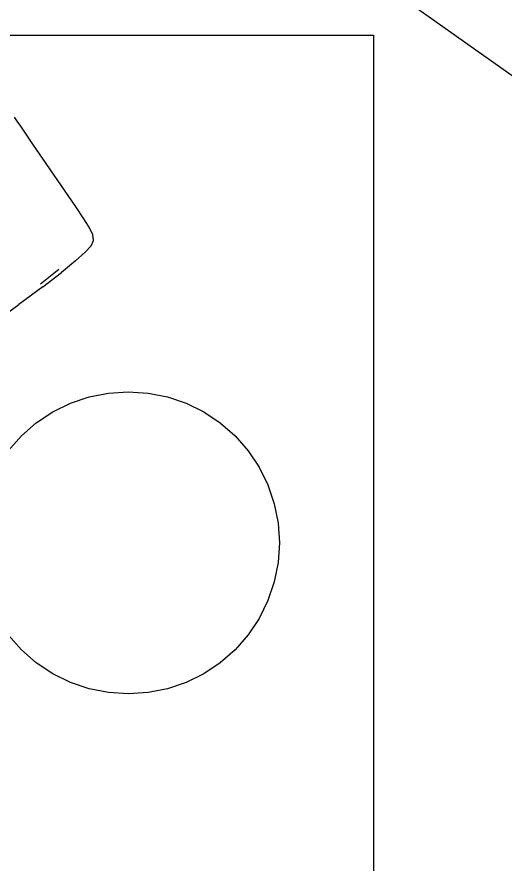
# Model space of a CAD drawing. Header units: millimetres. Extents: x -41292 to 298682, y -22072 to 33155.
# Drawn here: x 32027 to 33915, y -11846 to -8568 of the extents above; entities that cross this region are included whole.
import ezdxf

# ---------------------------------------------------------------- set-up
doc = ezdxf.new("R2010")
doc.units = ezdxf.units.MM

# ---------------------------------------------------------------- blocks, each defined once
blk = doc.blocks.new('rmfnasesx')
for p, q in [((57884.1, 6873.3), (60869.6, 6873.3)), ((60869.6, 6873.3), (60869.6, 3395.3)), ((59491.9, 6540.4), (59481, 6555.9)), ((59505.2, 6521.1), (59491.9, 6540.4)), ((59554.5, 6448.4), (59505.2, 6521.1)), ((59588.9, 6398.1), (59554.5, 6448.4)), ((59719.9, 6207.6), (59588.9, 6398.1)), ((59747.2, 6166.8), (59719.9, 6207.6)), ((59769.3, 6131.1), (59747.2, 6166.8)), ((59783.4, 6101.5), (59769.3, 6131.1)), ((59786.4, 6079.4), (59783.4, 6101.5)), ((59777.1, 6058.8), (59786.4, 6079.4)), ((59777.1, 6058.8), (59786.3, 6079.3)), ((59716.5, 6000.5), (59754.2, 6033.6)), ((59777.1, 6058.7), (59754.2, 6033.6)), ((59777.1, 6058.7), (59777.1, 6058.8)), ((59716.5, 6000.5), (59662.5, 5955.8)), ((59581.7, 5911.2), (59652.7, 5967.6)), ((59590.2, 5899.5), (59662.5, 5955.8)), ((59590.2, 5899.5), (59497.2, 5831.1)), ((59394.1, 5756.4), (59497.2, 5831.1)), ((59769.7, 5474), (59844.7, 5488.9)), ((59844.7, 5488.9), (59921, 5493.9)), ((59921, 5493.9), (59997.4, 5488.9)), ((59997.4, 5488.9), (60072.4, 5474)), ((59628.7, 5415.6), (59697.3, 5449.4)), ((59697.3, 5449.4), (59769.7, 5474)), ((60072.4, 5474), (60144.8, 5449.4)), ((60144.8, 5449.4), (60213.4, 5415.6)), ((59565.1, 5373.1), (59628.7, 5415.6)), ((60213.4, 5415.6), (60277, 5373.1)), ((59507.5, 5322.7), (59565.1, 5373.1)), ((60277, 5373.1), (60334.5, 5322.7)), ((59457.1, 5265.2), (59507.5, 5322.7)), ((60334.5, 5322.7), (60385, 5265.2)), ((60385, 5265.2), (60427.5, 5201.6)), ((60427.5, 5201.6), (60461.3, 5133)), ((60461.3, 5133), (60485.9, 5060.5)), ((60485.9, 5060.5), (60500.8, 4985.5)), ((60500.8, 4985.5), (60505.8, 4909.2)), ((60505.8, 4909.2), (60500.8, 4832.8)), ((60500.8, 4832.8), (60485.9, 4757.8)), ((60485.9, 4757.8), (60461.3, 4685.4)), ((60461.3, 4685.4), (60427.5, 4616.8)), ((60427.5, 4616.8), (60385, 4553.2)), ((59507.5, 4495.7), (59457.1, 4553.2)), ((60385, 4553.2), (60334.5, 4495.7)), ((59565.1, 4445.2), (59507.5, 4495.7)), ((60334.5, 4495.7), (60277, 4445.2)), ((59628.7, 4402.7), (59565.1, 4445.2)), ((60277, 4445.2), (60213.4, 4402.7)), ((59697.3, 4368.9), (59628.7, 4402.7)), ((60213.4, 4402.7), (60144.8, 4368.9)), ((59769.7, 4344.3), (59697.3, 4368.9)), ((60144.8, 4368.9), (60072.4, 4344.3)), ((59844.7, 4329.4), (59769.7, 4344.3)), ((59921, 4324.4), (59844.7, 4329.4)), ((59997.4, 4329.4), (59921, 4324.4)), ((60072.4, 4344.3), (59997.4, 4329.4))]:
    blk.add_line(p, q)

msp = doc.modelspace()

# ---------------------------------------------------------------- linework, layer by layer
msp.add_lwpolyline([(21289.27, 153.15), (42289.27, -14696.85)])

# ---------------------------------------------------------------- block references
msp.add_blockref('rmfnasesx', (-27463.27, -15512.43))

doc.saveas('drawing.dxf')
